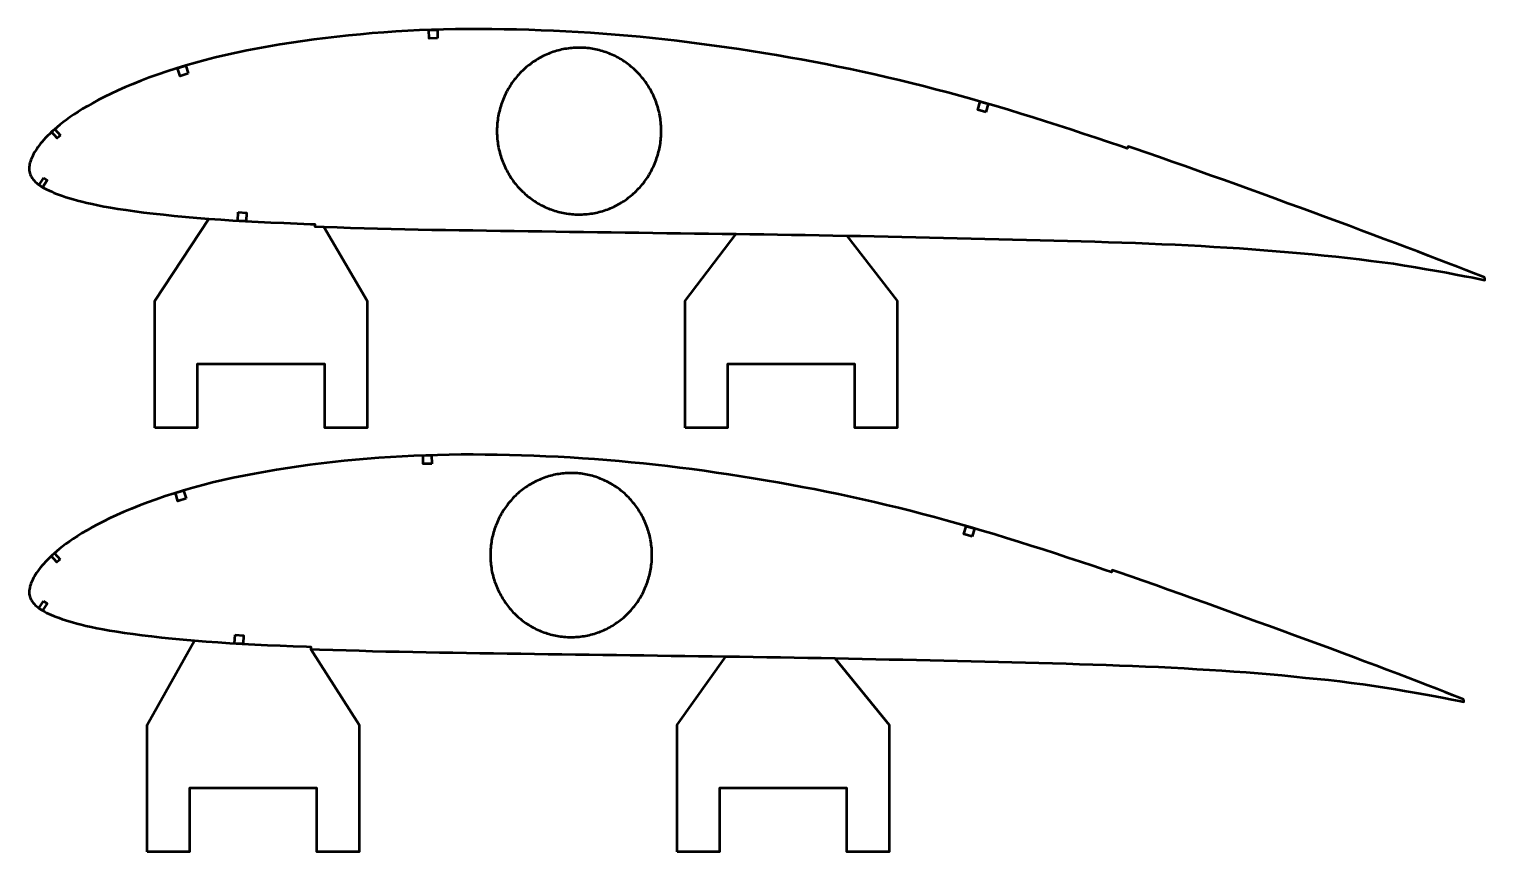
# Model space of a CAD drawing. Header units: metres. Extents: x -32 to 1074, y -15727 to -24.
# Drawn here: x -1 to 686, y -10840 to -10452 of the extents above; entities that cross this region are included whole.
import ezdxf

# ---------------------------------------------------------------- set-up
doc = ezdxf.new("R2010")
doc.units = ezdxf.units.M
doc.layers.add('Layer', color=7, linetype='Continuous', lineweight=50)

msp = doc.modelspace()

# ---------------------------------------------------------------- linework, layer by layer
at = {"layer": 'Layer', "color": 1}
for p, q in [((108.75, -10542.85), (108.75, -10543.35)), ((358.75, -10548.89), (358.75, -10549.39)), ((105, -10742.1), (105, -10742.6)), ((355, -10748.2), (355, -10748.7))]:
    msp.add_line(p, q, dxfattribs=at)
at = {"layer": 'Layer'}
for points in [[(685.82, -10569.08), (683.77, -10568.25), (680.47, -10566.97), (676.89, -10565.56), (672.99, -10564.04), (668.73, -10562.41), (664.15, -10560.67), (659.3, -10558.81), (654.23, -10556.87), (649.01, -10554.88), (643.74, -10552.89), (638.43, -10550.93), (633.04, -10548.89), (627.59, -10546.82), (622.05, -10544.76), (616.41, -10542.68), (610.68, -10540.58), (604.84, -10538.44), (598.91, -10536.27), (592.91, -10534.08), (586.87, -10531.87), (580.8, -10529.66), (574.74, -10527.45), (568.68, -10525.25), (562.61, -10523.06), (556.56, -10520.89), (550.51, -10518.72), (544.49, -10516.57), (538.49, -10514.45), (532.5, -10512.35), (526.52, -10510.27), (520.55, -10508.21), (517.6, -10507.2), (517.26, -10508.19), (514.26, -10507.16), (508.33, -10505.16), (502.4, -10503.17), (496.48, -10501.22), (490.55, -10499.28), (484.63, -10497.37), (478.72, -10495.48), (472.86, -10493.62), (467.03, -10491.81), (461.24, -10490.04), (455.48, -10488.31), (449.73, -10486.63), (444, -10484.99), (438.27, -10483.39), (432.55, -10481.83), (426.83, -10480.32), (421.12, -10478.85), (415.41, -10477.42), (409.68, -10476.03), (403.95, -10474.68), (398.2, -10473.37), (392.44, -10472.09), (386.67, -10470.86), (380.89, -10469.66), (375.11, -10468.5), (369.3, -10467.38), (363.48, -10466.3), (357.64, -10465.25), (351.79, -10464.24), (345.93, -10463.26), (340.08, -10462.31), (334.22, -10461.41), (328.37, -10460.54), (322.52, -10459.71), (316.67, -10458.93), (310.83, -10458.18), (304.99, -10457.48), (299.15, -10456.81), (293.32, -10456.19), (287.49, -10455.61), (281.66, -10455.07), (275.83, -10454.57), (270, -10454.12), (264.16, -10453.71), (258.32, -10453.34), (252.49, -10453.01), (246.66, -10452.72), (240.83, -10452.48), (235.02, -10452.27), (229.21, -10452.12), (223.41, -10452), (217.62, -10451.92), (211.87, -10451.89), (206.14, -10451.9), (200.46, -10451.96), (194.81, -10452.08), (189.17, -10452.25), (183.55, -10452.47), (177.92, -10452.75), (172.31, -10453.07), (166.72, -10453.45), (161.15, -10453.88), (155.59, -10454.36), (150.07, -10454.88), (144.57, -10455.46), (139.11, -10456.1), (133.69, -10456.78), (128.3, -10457.52), (122.97, -10458.31), (117.68, -10459.16), (112.43, -10460.07), (107.21, -10461.03), (102.06, -10462.03), (97.01, -10463.07), (92.05, -10464.16), (87.2, -10465.31), (82.45, -10466.51), (77.79, -10467.76), (73.23, -10469.08), (68.77, -10470.44), (64.41, -10471.85), (60.18, -10473.3), (56.08, -10474.78), (52.12, -10476.3), (48.32, -10477.82), (44.68, -10479.35), (41.24, -10480.86), (38, -10482.37), (34.95, -10483.86), (32.09, -10485.33), (29.42, -10486.77), (26.93, -10488.18), (24.62, -10489.55), (22.47, -10490.88), (20.49, -10492.17), (18.65, -10493.42), (16.95, -10494.64), (15.39, -10495.82), (13.93, -10496.97), (12.59, -10498.09), (11.34, -10499.17), (10.18, -10500.21), (9.11, -10501.23), (8.12, -10502.22), (7.2, -10503.17), (6.35, -10504.11), (5.56, -10505.02), (4.83, -10505.91), (4.16, -10506.77), (3.54, -10507.61), (2.96, -10508.44), (2.43, -10509.25), (1.95, -10510.01), (1.52, -10510.75), (1.13, -10511.52), (0.77, -10512.27), (0.45, -10512.96), (0.19, -10513.63), (-0.03, -10514.31), (-0.22, -10515), (-0.37, -10515.65), (-0.48, -10516.28), (-0.56, -10516.92), (-0.6, -10517.5), (-0.6, -10518.08), (-0.56, -10518.66), (-0.46, -10519.26), (-0.31, -10519.85), (-0.1, -10520.45), (0.15, -10521.05), (0.46, -10521.64), (0.83, -10522.22), (1.26, -10522.79), (1.75, -10523.36), (2.3, -10523.93), (2.9, -10524.48), (3.55, -10525.02), (4.26, -10525.55), (5.03, -10526.07), (5.87, -10526.58), (6.78, -10527.08), (7.75, -10527.58), (8.79, -10528.07), (9.91, -10528.57), (11.1, -10529.08), (12.37, -10529.59), (13.72, -10530.1), (15.17, -10530.61), (16.73, -10531.13), (18.41, -10531.64), (20.22, -10532.17), (22.18, -10532.7), (24.29, -10533.25), (26.58, -10533.81), (29.05, -10534.38), (31.74, -10534.94), (34.65, -10535.5), (37.83, -10536.06), (41.28, -10536.63), (45.02, -10537.2), (49.04, -10537.77), (53.33, -10538.33), (57.9, -10538.88), (62.74, -10539.4), (67.83, -10539.92), (73.12, -10540.42), (78.56, -10540.91), (84.11, -10541.36), (89.75, -10541.77), (95.5, -10542.14), (101.37, -10542.48), (107.36, -10542.79), (113.43, -10543.08), (119.58, -10543.35), (125.8, -10543.6), (132.09, -10543.84), (134.2, -10543.92), (134.17, -10544.97), (138.37, -10545.13), (144.7, -10545.35), (151.02, -10545.56), (157.35, -10545.74), (163.72, -10545.91), (170.12, -10546.07), (176.53, -10546.22), (182.93, -10546.37), (189.33, -10546.5), (195.74, -10546.61), (202.18, -10546.7), (208.65, -10546.79), (215.13, -10546.89), (221.63, -10546.99), (228.14, -10547.09), (234.66, -10547.17), (241.19, -10547.26), (247.74, -10547.35), (254.28, -10547.44), (260.83, -10547.54), (267.37, -10547.63), (273.91, -10547.73), (280.45, -10547.81), (286.99, -10547.9), (293.54, -10547.99), (300.08, -10548.08), (306.63, -10548.17), (313.17, -10548.26), (319.71, -10548.35), (326.25, -10548.44), (332.79, -10548.52), (339.33, -10548.6), (345.85, -10548.69), (352.38, -10548.79), (358.9, -10548.89), (365.41, -10548.99), (371.92, -10549.1), (378.43, -10549.22), (384.92, -10549.34), (391.42, -10549.48), (397.93, -10549.62), (404.46, -10549.77), (410.99, -10549.91), (417.52, -10550.05), (424.05, -10550.19), (430.58, -10550.33), (437.1, -10550.48), (443.63, -10550.63), (450.15, -10550.79), (456.66, -10550.94), (463.17, -10551.09), (469.65, -10551.24), (476.13, -10551.41), (482.6, -10551.59), (489.09, -10551.78), (495.56, -10551.96), (502, -10552.15), (508.4, -10552.34), (514.75, -10552.55), (521.08, -10552.78), (527.37, -10553.02), (533.61, -10553.27), (539.77, -10553.55), (545.91, -10553.86), (552.03, -10554.2), (558.13, -10554.55), (564.17, -10554.89), (570.1, -10555.25), (575.91, -10555.65), (581.7, -10556.12), (587.49, -10556.6), (593.22, -10557.06), (598.87, -10557.55), (604.5, -10558.12), (610.1, -10558.68), (615.66, -10559.2), (621.13, -10559.76), (626.57, -10560.42), (632.05, -10561.12), (637.49, -10561.82), (642.8, -10562.53), (648, -10563.33), (653.16, -10564.19), (658.22, -10565.06), (663.12, -10565.91), (667.78, -10566.76), (672.18, -10567.59), (676.32, -10568.37), (680.16, -10569.12), (683.69, -10569.83), (685.88, -10570.29)], [(685.82, -10569.08), (683.77, -10568.25), (680.47, -10566.97), (676.89, -10565.56), (672.99, -10564.04), (668.73, -10562.41), (664.15, -10560.67), (659.3, -10558.81), (654.23, -10556.87), (649.01, -10554.88), (643.74, -10552.89), (638.43, -10550.93), (633.04, -10548.89), (627.59, -10546.82), (622.05, -10544.76), (616.41, -10542.68), (610.68, -10540.58), (604.84, -10538.44), (598.91, -10536.27), (592.91, -10534.08), (586.87, -10531.87), (580.8, -10529.66), (574.74, -10527.45), (568.68, -10525.25), (562.61, -10523.06), (556.56, -10520.89), (550.51, -10518.72), (544.49, -10516.57), (538.49, -10514.45), (532.5, -10512.35), (526.52, -10510.27), (520.55, -10508.21), (517.6, -10507.2), (517.26, -10508.19), (514.26, -10507.16), (508.33, -10505.16), (502.4, -10503.17), (496.48, -10501.22), (490.55, -10499.28), (484.63, -10497.37), (478.72, -10495.48), (472.86, -10493.62), (467.03, -10491.81), (461.24, -10490.04), (455.48, -10488.31), (449.73, -10486.63), (444, -10484.99), (438.27, -10483.39), (432.55, -10481.83), (426.83, -10480.32), (421.12, -10478.85), (415.41, -10477.42), (409.68, -10476.03), (403.95, -10474.68), (398.2, -10473.37), (392.44, -10472.09), (386.67, -10470.86), (380.89, -10469.66), (375.11, -10468.5), (369.3, -10467.38), (363.48, -10466.3), (357.64, -10465.25), (351.79, -10464.24), (345.93, -10463.26), (340.08, -10462.31), (334.22, -10461.41), (328.37, -10460.54), (322.52, -10459.71), (316.67, -10458.93), (310.83, -10458.18), (304.99, -10457.48), (299.15, -10456.81), (293.32, -10456.19), (287.49, -10455.61), (281.66, -10455.07), (275.83, -10454.57), (270, -10454.12), (264.16, -10453.71), (258.32, -10453.34), (252.49, -10453.01), (246.66, -10452.72), (240.83, -10452.48), (235.02, -10452.27), (229.21, -10452.12), (223.41, -10452), (217.62, -10451.92), (211.87, -10451.89), (206.14, -10451.9), (200.46, -10451.96), (194.81, -10452.08), (189.17, -10452.25), (183.55, -10452.47), (177.92, -10452.75), (172.31, -10453.07), (166.72, -10453.45), (161.15, -10453.88), (155.59, -10454.36), (150.07, -10454.88), (144.57, -10455.46), (139.11, -10456.1), (133.69, -10456.78), (128.3, -10457.52), (122.97, -10458.31), (117.68, -10459.16), (112.43, -10460.07), (107.21, -10461.03), (102.06, -10462.03), (97.01, -10463.07), (92.05, -10464.16), (87.2, -10465.31), (82.45, -10466.51), (77.79, -10467.76), (73.23, -10469.08), (68.77, -10470.44), (64.41, -10471.85), (60.18, -10473.3), (56.08, -10474.78), (52.12, -10476.3), (48.32, -10477.82), (44.68, -10479.35), (41.24, -10480.86), (38, -10482.37), (34.95, -10483.86), (32.09, -10485.33), (29.42, -10486.77), (26.93, -10488.18), (24.62, -10489.55), (22.47, -10490.88), (20.49, -10492.17), (18.65, -10493.42), (16.95, -10494.64), (15.39, -10495.82), (13.93, -10496.97), (12.59, -10498.09), (11.34, -10499.17), (10.18, -10500.21), (9.11, -10501.23), (8.12, -10502.22), (7.2, -10503.17), (6.35, -10504.11), (5.56, -10505.02), (4.83, -10505.91), (4.16, -10506.77), (3.54, -10507.61), (2.96, -10508.44), (2.43, -10509.25), (1.95, -10510.01), (1.52, -10510.75), (1.13, -10511.52), (0.77, -10512.27), (0.45, -10512.96), (0.19, -10513.63), (-0.03, -10514.31), (-0.22, -10515), (-0.37, -10515.65), (-0.48, -10516.28), (-0.56, -10516.92), (-0.6, -10517.5), (-0.6, -10518.08), (-0.56, -10518.66), (-0.46, -10519.26), (-0.31, -10519.85), (-0.1, -10520.45), (0.15, -10521.05), (0.46, -10521.64), (0.83, -10522.22), (1.26, -10522.79), (1.75, -10523.36), (2.3, -10523.93), (2.9, -10524.48), (3.55, -10525.02), (4.26, -10525.55), (5.03, -10526.07), (5.87, -10526.58), (6.78, -10527.08), (7.75, -10527.58), (8.79, -10528.07), (9.91, -10528.57), (11.1, -10529.08), (12.37, -10529.59), (13.72, -10530.1), (15.17, -10530.61), (16.73, -10531.13), (18.41, -10531.64), (20.22, -10532.17), (22.18, -10532.7), (24.29, -10533.25), (26.58, -10533.81), (29.05, -10534.38), (31.74, -10534.94), (34.65, -10535.5), (37.83, -10536.06), (41.28, -10536.63), (45.02, -10537.2), (49.04, -10537.77), (53.33, -10538.33), (57.9, -10538.88), (62.74, -10539.4), (67.83, -10539.92), (73.12, -10540.42), (78.56, -10540.91), (84.11, -10541.36), (89.75, -10541.77), (95.5, -10542.14), (101.37, -10542.48), (107.36, -10542.79), (113.43, -10543.08), (119.58, -10543.35), (125.8, -10543.6), (132.09, -10543.84), (134.2, -10543.92), (134.17, -10544.97), (138.37, -10545.13), (144.7, -10545.35), (151.02, -10545.56), (157.35, -10545.74), (163.72, -10545.91), (170.12, -10546.07), (176.53, -10546.22), (182.93, -10546.37), (189.33, -10546.5), (195.74, -10546.61), (202.18, -10546.7), (208.65, -10546.79), (215.13, -10546.89), (221.63, -10546.99), (228.14, -10547.09), (234.66, -10547.17), (241.19, -10547.26), (247.74, -10547.35), (254.28, -10547.44), (260.83, -10547.54), (267.37, -10547.63), (273.91, -10547.73), (280.45, -10547.81), (286.99, -10547.9), (293.54, -10547.99), (300.08, -10548.08), (306.63, -10548.17), (313.17, -10548.26), (319.71, -10548.35), (326.25, -10548.44), (332.79, -10548.52), (339.33, -10548.6), (345.85, -10548.69), (352.38, -10548.79), (358.9, -10548.89), (365.41, -10548.99), (371.92, -10549.1), (378.43, -10549.22), (384.92, -10549.34), (391.42, -10549.48), (397.93, -10549.62), (404.46, -10549.77), (410.99, -10549.91), (417.52, -10550.05), (424.05, -10550.19), (430.58, -10550.33), (437.1, -10550.48), (443.63, -10550.63), (450.15, -10550.79), (456.66, -10550.94), (463.17, -10551.09), (469.65, -10551.24), (476.13, -10551.41), (482.6, -10551.59), (489.09, -10551.78), (495.56, -10551.96), (502, -10552.15), (508.4, -10552.34), (514.75, -10552.55), (521.08, -10552.78), (527.37, -10553.02), (533.61, -10553.27), (539.77, -10553.55), (545.91, -10553.86), (552.03, -10554.2), (558.13, -10554.55), (564.17, -10554.89), (570.1, -10555.25), (575.91, -10555.65), (581.7, -10556.12), (587.49, -10556.6), (593.22, -10557.06), (598.87, -10557.55), (604.5, -10558.12), (610.1, -10558.68), (615.66, -10559.2), (621.13, -10559.76), (626.57, -10560.42), (632.05, -10561.12), (637.49, -10561.82), (642.8, -10562.53), (648, -10563.33), (653.16, -10564.19), (658.22, -10565.06), (663.12, -10565.91), (667.78, -10566.76), (672.18, -10567.59), (676.32, -10568.37), (680.16, -10569.12), (683.69, -10569.83), (685.88, -10570.29)], [(297.49, -10500), (297.48, -10499.17), (297.45, -10498.35), (297.41, -10497.52), (297.35, -10496.7), (297.27, -10495.88), (297.18, -10495.05), (297.07, -10494.24), (296.94, -10493.42), (296.8, -10492.61), (296.64, -10491.8), (296.46, -10490.99), (296.26, -10490.19), (296.05, -10489.39), (295.82, -10488.6), (295.58, -10487.81), (295.32, -10487.03), (295.04, -10486.25), (294.75, -10485.48), (294.44, -10484.71), (294.12, -10483.95), (293.78, -10483.2), (293.42, -10482.46), (293.05, -10481.72), (292.67, -10481), (292.26, -10480.28), (291.85, -10479.57), (291.42, -10478.87), (290.97, -10478.17), (290.52, -10477.49), (290.04, -10476.82), (289.56, -10476.16), (289.06, -10475.5), (288.54, -10474.86), (288.01, -10474.23), (287.47, -10473.61), (286.92, -10473.01), (286.36, -10472.41), (285.78, -10471.83), (285.19, -10471.26), (284.59, -10470.7), (283.98, -10470.16), (283.35, -10469.62), (282.72, -10469.11), (282.08, -10468.6), (281.42, -10468.11), (280.76, -10467.63), (280.08, -10467.17), (279.4, -10466.72), (278.7, -10466.29), (278, -10465.87), (277.29, -10465.47), (276.57, -10465.08), (275.85, -10464.71), (275.11, -10464.35), (274.37, -10464.01), (273.62, -10463.69), (272.87, -10463.38), (272.11, -10463.08), (271.34, -10462.81), (270.57, -10462.55), (269.79, -10462.3), (269.01, -10462.08), (268.22, -10461.87), (267.43, -10461.67), (266.63, -10461.5), (265.83, -10461.34), (265.03, -10461.19), (264.23, -10461.07), (263.42, -10460.96), (262.61, -10460.87), (261.8, -10460.8), (260.99, -10460.74), (260.17, -10460.7), (259.36, -10460.68), (258.55, -10460.67), (257.73, -10460.69), (256.92, -10460.72), (256.11, -10460.77), (255.29, -10460.83), (254.48, -10460.91), (253.68, -10461.01), (252.87, -10461.13), (252.07, -10461.26), (251.27, -10461.41), (250.47, -10461.58), (249.68, -10461.77), (248.89, -10461.97), (248.1, -10462.19), (247.32, -10462.42), (246.55, -10462.68), (245.78, -10462.94), (245.01, -10463.23), (244.26, -10463.53), (243.5, -10463.85), (242.76, -10464.18), (242.02, -10464.53), (241.29, -10464.89), (240.57, -10465.27), (239.85, -10465.67), (239.15, -10466.08), (238.45, -10466.51), (237.76, -10466.95), (237.08, -10467.4), (236.41, -10467.87), (235.75, -10468.36), (235.1, -10468.85), (234.46, -10469.36), (233.83, -10469.89), (233.21, -10470.43), (232.61, -10470.98), (232.01, -10471.54), (231.43, -10472.12), (230.86, -10472.71), (230.3, -10473.31), (229.75, -10473.92), (229.22, -10474.55), (228.7, -10475.18), (228.19, -10475.83), (227.7, -10476.49), (227.22, -10477.15), (226.75, -10477.83), (226.3, -10478.52), (225.86, -10479.21), (225.44, -10479.92), (225.03, -10480.64), (224.64, -10481.36), (224.26, -10482.09), (223.9, -10482.83), (223.55, -10483.58), (223.22, -10484.33), (222.9, -10485.09), (222.6, -10485.86), (222.32, -10486.64), (222.05, -10487.42), (221.8, -10488.2), (221.56, -10488.99), (221.34, -10489.79), (221.14, -10490.59), (220.95, -10491.39), (220.78, -10492.2), (220.63, -10493.01), (220.49, -10493.83), (220.37, -10494.65), (220.27, -10495.46), (220.18, -10496.29), (220.12, -10497.11), (220.06, -10497.93), (220.03, -10498.76), (220.01, -10499.59), (220.01, -10500.41), (220.03, -10501.24), (220.06, -10502.07), (220.12, -10502.89), (220.18, -10503.71), (220.27, -10504.54), (220.37, -10505.35), (220.49, -10506.17), (220.63, -10506.99), (220.78, -10507.8), (220.95, -10508.61), (221.14, -10509.41), (221.34, -10510.21), (221.56, -10511.01), (221.8, -10511.8), (222.05, -10512.58), (222.32, -10513.36), (222.6, -10514.14), (222.9, -10514.91), (223.22, -10515.67), (223.55, -10516.42), (223.9, -10517.17), (224.26, -10517.91), (224.64, -10518.64), (225.03, -10519.36), (225.44, -10520.08), (225.86, -10520.79), (226.3, -10521.48), (226.75, -10522.17), (227.22, -10522.85), (227.7, -10523.51), (228.19, -10524.17), (228.7, -10524.82), (229.22, -10525.45), (229.75, -10526.08), (230.3, -10526.69), (230.86, -10527.29), (231.43, -10527.88), (232.01, -10528.46), (232.61, -10529.02), (233.21, -10529.57), (233.83, -10530.11), (234.46, -10530.64), (235.1, -10531.15), (235.75, -10531.64), (236.41, -10532.13), (237.08, -10532.6), (237.76, -10533.05), (238.45, -10533.49), (239.15, -10533.92), (239.85, -10534.33), (240.57, -10534.73), (241.29, -10535.11), (242.02, -10535.47), (242.76, -10535.82), (243.5, -10536.15), (244.26, -10536.47), (245.01, -10536.77), (245.78, -10537.06), (246.55, -10537.32), (247.32, -10537.58), (248.1, -10537.81), (248.89, -10538.03), (249.68, -10538.23), (250.47, -10538.42), (251.27, -10538.59), (252.07, -10538.74), (252.87, -10538.87), (253.68, -10538.99), (254.48, -10539.09), (255.29, -10539.17), (256.11, -10539.23), (256.92, -10539.28), (257.73, -10539.31), (258.55, -10539.33), (259.36, -10539.32), (260.17, -10539.3), (260.99, -10539.26), (261.8, -10539.2), (262.61, -10539.13), (263.42, -10539.04), (264.23, -10538.93), (265.03, -10538.81), (265.83, -10538.66), (266.63, -10538.5), (267.43, -10538.33), (268.22, -10538.13), (269.01, -10537.92), (269.79, -10537.7), (270.57, -10537.45), (271.34, -10537.19), (272.11, -10536.92), (272.87, -10536.62), (273.62, -10536.31), (274.37, -10535.99), (275.11, -10535.65), (275.85, -10535.29), (276.57, -10534.92), (277.29, -10534.53), (278, -10534.13), (278.7, -10533.71), (279.4, -10533.28), (280.08, -10532.83), (280.76, -10532.37), (281.42, -10531.89), (282.08, -10531.4), (282.72, -10530.89), (283.35, -10530.38), (283.98, -10529.84), (284.59, -10529.3), (285.19, -10528.74), (285.78, -10528.17), (286.36, -10527.59), (286.92, -10526.99), (287.47, -10526.39), (288.01, -10525.77), (288.54, -10525.14), (289.06, -10524.5), (289.56, -10523.84), (290.04, -10523.18), (290.52, -10522.51), (290.97, -10521.83), (291.42, -10521.13), (291.85, -10520.43), (292.26, -10519.72), (292.67, -10519), (293.05, -10518.28), (293.42, -10517.54), (293.78, -10516.8), (294.12, -10516.05), (294.44, -10515.29), (294.75, -10514.52), (295.04, -10513.75), (295.32, -10512.97), (295.58, -10512.19), (295.82, -10511.4), (296.05, -10510.61), (296.26, -10509.81), (296.46, -10509.01), (296.64, -10508.2), (296.8, -10507.39), (296.94, -10506.58), (297.07, -10505.76), (297.18, -10504.95), (297.27, -10504.12), (297.35, -10503.3), (297.41, -10502.48), (297.45, -10501.65), (297.48, -10500.83), (297.49, -10500)], [(675.88, -10768.09), (673.86, -10767.27), (670.6, -10766), (667.08, -10764.61), (663.24, -10763.12), (659.04, -10761.51), (654.52, -10759.79), (649.75, -10757.96), (644.75, -10756.05), (639.6, -10754.09), (634.41, -10752.13), (629.17, -10750.19), (623.86, -10748.19), (618.49, -10746.15), (613.03, -10744.12), (607.48, -10742.07), (601.83, -10740), (596.07, -10737.89), (590.23, -10735.75), (584.32, -10733.59), (578.36, -10731.42), (572.38, -10729.24), (566.41, -10727.06), (560.43, -10724.89), (554.46, -10722.73), (548.49, -10720.59), (542.53, -10718.45), (536.59, -10716.34), (530.68, -10714.24), (524.78, -10712.17), (518.89, -10710.12), (513.01, -10708.09), (510.09, -10707.1), (509.75, -10708.09), (506.8, -10707.08), (500.95, -10705.1), (495.11, -10703.15), (489.27, -10701.22), (483.44, -10699.32), (477.6, -10697.43), (471.78, -10695.57), (466, -10693.74), (460.26, -10691.95), (454.55, -10690.2), (448.87, -10688.5), (443.21, -10686.84), (437.56, -10685.23), (431.91, -10683.65), (426.27, -10682.12), (420.64, -10680.63), (415.02, -10679.18), (409.38, -10677.77), (403.74, -10676.4), (398.09, -10675.07), (392.42, -10673.78), (386.75, -10672.52), (381.06, -10671.3), (375.37, -10670.12), (369.67, -10668.98), (363.95, -10667.88), (358.21, -10666.81), (352.45, -10665.78), (346.69, -10664.78), (340.92, -10663.81), (335.14, -10662.88), (329.37, -10661.99), (323.6, -10661.13), (317.84, -10660.32), (312.08, -10659.54), (306.32, -10658.81), (300.57, -10658.11), (294.82, -10657.46), (289.07, -10656.85), (283.32, -10656.27), (277.57, -10655.74), (271.83, -10655.25), (266.08, -10654.81), (260.33, -10654.4), (254.58, -10654.04), (248.83, -10653.71), (243.08, -10653.43), (237.34, -10653.19), (231.61, -10652.99), (225.88, -10652.83), (220.17, -10652.72), (214.47, -10652.64), (208.8, -10652.61), (203.16, -10652.62), (197.55, -10652.68), (191.99, -10652.79), (186.43, -10652.96), (180.89, -10653.18), (175.35, -10653.46), (169.82, -10653.78), (164.31, -10654.15), (158.81, -10654.57), (153.34, -10655.04), (147.89, -10655.56), (142.48, -10656.13), (137.1, -10656.75), (131.75, -10657.43), (126.45, -10658.16), (121.19, -10658.94), (115.98, -10659.77), (110.8, -10660.67), (105.66, -10661.62), (100.59, -10662.6), (95.6, -10663.63), (90.72, -10664.7), (85.94, -10665.83), (81.26, -10667.01), (76.67, -10668.25), (72.17, -10669.55), (67.78, -10670.89), (63.49, -10672.28), (59.32, -10673.7), (55.28, -10675.17), (51.37, -10676.66), (47.62, -10678.16), (44.04, -10679.67), (40.65, -10681.16), (37.45, -10682.64), (34.45, -10684.11), (31.64, -10685.56), (29.01, -10686.98), (26.55, -10688.37), (24.27, -10689.72), (22.16, -10691.03), (20.2, -10692.3), (18.39, -10693.54), (16.72, -10694.73), (15.18, -10695.9), (13.75, -10697.03), (12.42, -10698.13), (11.19, -10699.2), (10.05, -10700.23), (8.99, -10701.23), (8.01, -10702.2), (7.11, -10703.14), (6.27, -10704.06), (5.5, -10704.96), (4.78, -10705.83), (4.11, -10706.68), (3.5, -10707.51), (2.94, -10708.33), (2.41, -10709.13), (1.94, -10709.87), (1.52, -10710.61), (1.13, -10711.36), (0.77, -10712.1), (0.46, -10712.78), (0.2, -10713.44), (-0.01, -10714.11), (-0.19, -10714.78), (-0.34, -10715.43), (-0.46, -10716.05), (-0.53, -10716.68), (-0.57, -10717.24), (-0.57, -10717.82), (-0.53, -10718.39), (-0.43, -10718.97), (-0.28, -10719.56), (-0.08, -10720.15), (0.17, -10720.73), (0.47, -10721.31), (0.83, -10721.88), (1.26, -10722.45), (1.74, -10723.01), (2.28, -10723.57), (2.87, -10724.11), (3.51, -10724.64), (4.21, -10725.17), (4.97, -10725.68), (5.8, -10726.18), (6.69, -10726.67), (7.65, -10727.16), (8.67, -10727.65), (9.77, -10728.14), (10.95, -10728.64), (12.2, -10729.14), (13.53, -10729.64), (14.96, -10730.15), (16.49, -10730.65), (18.15, -10731.16), (19.93, -10731.68), (21.86, -10732.21), (23.95, -10732.75), (26.2, -10733.3), (28.64, -10733.86), (31.28, -10734.41), (34.15, -10734.97), (37.28, -10735.52), (40.69, -10736.07), (44.37, -10736.64), (48.33, -10737.2), (52.56, -10737.76), (57.06, -10738.29), (61.83, -10738.81), (66.85, -10739.32), (72.06, -10739.81), (77.42, -10740.29), (82.89, -10740.74), (88.45, -10741.15), (94.12, -10741.51), (99.91, -10741.84), (105.8, -10742.15), (111.78, -10742.43), (117.84, -10742.7), (123.98, -10742.94), (130.18, -10743.18), (132.26, -10743.26), (132.22, -10744.31), (136.37, -10744.47), (142.6, -10744.69), (148.83, -10744.89), (155.07, -10745.07), (161.35, -10745.24), (167.66, -10745.4), (173.97, -10745.55), (180.28, -10745.69), (186.59, -10745.82), (192.9, -10745.92), (199.25, -10746.02), (205.62, -10746.11), (212.01, -10746.2), (218.42, -10746.3), (224.83, -10746.4), (231.26, -10746.48), (237.7, -10746.57), (244.15, -10746.66), (250.6, -10746.75), (257.05, -10746.84), (263.5, -10746.94), (269.94, -10747.03), (276.38, -10747.11), (282.83, -10747.2), (289.28, -10747.28), (295.73, -10747.37), (302.18, -10747.47), (308.63, -10747.56), (315.08, -10747.65), (321.52, -10747.73), (327.97, -10747.81), (334.41, -10747.89), (340.84, -10747.98), (347.27, -10748.07), (353.69, -10748.17), (360.12, -10748.28), (366.53, -10748.39), (372.94, -10748.5), (379.34, -10748.62), (385.75, -10748.76), (392.17, -10748.9), (398.6, -10749.04), (405.03, -10749.18), (411.47, -10749.32), (417.91, -10749.46), (424.34, -10749.6), (430.77, -10749.74), (437.2, -10749.89), (443.62, -10750.04), (450.05, -10750.19), (456.45, -10750.34), (462.85, -10750.49), (469.23, -10750.66), (475.61, -10750.84), (482, -10751.02), (488.38, -10751.2), (494.73, -10751.39), (501.03, -10751.58), (507.29, -10751.79), (513.52, -10752.01), (519.73, -10752.25), (525.87, -10752.49), (531.95, -10752.76), (538, -10753.07), (544.03, -10753.4), (550.04, -10753.75), (555.99, -10754.09), (561.84, -10754.44), (567.57, -10754.84), (573.27, -10755.3), (578.97, -10755.77), (584.62, -10756.22), (590.19, -10756.71), (595.74, -10757.27), (601.26, -10757.82), (606.74, -10758.34), (612.13, -10758.89), (617.49, -10759.53), (622.89, -10760.23), (628.26, -10760.92), (633.49, -10761.62), (638.61, -10762.41), (643.69, -10763.25), (648.68, -10764.11), (653.51, -10764.95), (658.1, -10765.78), (662.44, -10766.6), (666.52, -10767.37), (670.3, -10768.11), (673.78, -10768.81), (675.94, -10769.26)], [(675.88, -10768.09), (673.86, -10767.27), (670.6, -10766), (667.08, -10764.61), (663.24, -10763.12), (659.04, -10761.51), (654.52, -10759.79), (649.75, -10757.96), (644.75, -10756.05), (639.6, -10754.09), (634.41, -10752.13), (629.17, -10750.19), (623.86, -10748.19), (618.49, -10746.15), (613.03, -10744.12), (607.48, -10742.07), (601.83, -10740), (596.07, -10737.89), (590.23, -10735.75), (584.32, -10733.59), (578.36, -10731.42), (572.38, -10729.24), (566.41, -10727.06), (560.43, -10724.89), (554.46, -10722.73), (548.49, -10720.59), (542.53, -10718.45), (536.59, -10716.34), (530.68, -10714.24), (524.78, -10712.17), (518.89, -10710.12), (513.01, -10708.09), (510.09, -10707.1), (509.75, -10708.09), (506.8, -10707.08), (500.95, -10705.1), (495.11, -10703.15), (489.27, -10701.22), (483.44, -10699.32), (477.6, -10697.43), (471.78, -10695.57), (466, -10693.74), (460.26, -10691.95), (454.55, -10690.2), (448.87, -10688.5), (443.21, -10686.84), (437.56, -10685.23), (431.91, -10683.65), (426.27, -10682.12), (420.64, -10680.63), (415.02, -10679.18), (409.38, -10677.77), (403.74, -10676.4), (398.09, -10675.07), (392.42, -10673.78), (386.75, -10672.52), (381.06, -10671.3), (375.37, -10670.12), (369.67, -10668.98), (363.95, -10667.88), (358.21, -10666.81), (352.45, -10665.78), (346.69, -10664.78), (340.92, -10663.81), (335.14, -10662.88), (329.37, -10661.99), (323.6, -10661.13), (317.84, -10660.32), (312.08, -10659.54), (306.32, -10658.81), (300.57, -10658.11), (294.82, -10657.46), (289.07, -10656.85), (283.32, -10656.27), (277.57, -10655.74), (271.83, -10655.25), (266.08, -10654.81), (260.33, -10654.4), (254.58, -10654.04), (248.83, -10653.71), (243.08, -10653.43), (237.34, -10653.19), (231.61, -10652.99), (225.88, -10652.83), (220.17, -10652.72), (214.47, -10652.64), (208.8, -10652.61), (203.16, -10652.62), (197.55, -10652.68), (191.99, -10652.79), (186.43, -10652.96), (180.89, -10653.18), (175.35, -10653.46), (169.82, -10653.78), (164.31, -10654.15), (158.81, -10654.57), (153.34, -10655.04), (147.89, -10655.56), (142.48, -10656.13), (137.1, -10656.75), (131.75, -10657.43), (126.45, -10658.16), (121.19, -10658.94), (115.98, -10659.77), (110.8, -10660.67), (105.66, -10661.62), (100.59, -10662.6), (95.6, -10663.63), (90.72, -10664.7), (85.94, -10665.83), (81.26, -10667.01), (76.67, -10668.25), (72.17, -10669.55), (67.78, -10670.89), (63.49, -10672.28), (59.32, -10673.7), (55.28, -10675.17), (51.37, -10676.66), (47.62, -10678.16), (44.04, -10679.67), (40.65, -10681.16), (37.45, -10682.64), (34.45, -10684.11), (31.64, -10685.56), (29.01, -10686.98), (26.55, -10688.37), (24.27, -10689.72), (22.16, -10691.03), (20.2, -10692.3), (18.39, -10693.54), (16.72, -10694.73), (15.18, -10695.9), (13.75, -10697.03), (12.42, -10698.13), (11.19, -10699.2), (10.05, -10700.23), (8.99, -10701.23), (8.01, -10702.2), (7.11, -10703.14), (6.27, -10704.06), (5.5, -10704.96), (4.78, -10705.83), (4.11, -10706.68), (3.5, -10707.51), (2.94, -10708.33), (2.41, -10709.13), (1.94, -10709.87), (1.52, -10710.61), (1.13, -10711.36), (0.77, -10712.1), (0.46, -10712.78), (0.2, -10713.44), (-0.01, -10714.11), (-0.19, -10714.78), (-0.34, -10715.43), (-0.46, -10716.05), (-0.53, -10716.68), (-0.57, -10717.24), (-0.57, -10717.82), (-0.53, -10718.39), (-0.43, -10718.97), (-0.28, -10719.56), (-0.08, -10720.15), (0.17, -10720.73), (0.47, -10721.31), (0.83, -10721.88), (1.26, -10722.45), (1.74, -10723.01), (2.28, -10723.57), (2.87, -10724.11), (3.51, -10724.64), (4.21, -10725.17), (4.97, -10725.68), (5.8, -10726.18), (6.69, -10726.67), (7.65, -10727.16), (8.67, -10727.65), (9.77, -10728.14), (10.95, -10728.64), (12.2, -10729.14), (13.53, -10729.64), (14.96, -10730.15), (16.49, -10730.65), (18.15, -10731.16), (19.93, -10731.68), (21.86, -10732.21), (23.95, -10732.75), (26.2, -10733.3), (28.64, -10733.86), (31.28, -10734.41), (34.15, -10734.97), (37.28, -10735.52), (40.69, -10736.07), (44.37, -10736.64), (48.33, -10737.2), (52.56, -10737.76), (57.06, -10738.29), (61.83, -10738.81), (66.85, -10739.32), (72.06, -10739.81), (77.42, -10740.29), (82.89, -10740.74), (88.45, -10741.15), (94.12, -10741.51), (99.91, -10741.84), (105.8, -10742.15), (111.78, -10742.43), (117.84, -10742.7), (123.98, -10742.94), (130.18, -10743.18), (132.26, -10743.26), (132.22, -10744.31), (136.37, -10744.47), (142.6, -10744.69), (148.83, -10744.89), (155.07, -10745.07), (161.35, -10745.24), (167.66, -10745.4), (173.97, -10745.55), (180.28, -10745.69), (186.59, -10745.82), (192.9, -10745.92), (199.25, -10746.02), (205.62, -10746.11), (212.01, -10746.2), (218.42, -10746.3), (224.83, -10746.4), (231.26, -10746.48), (237.7, -10746.57), (244.15, -10746.66), (250.6, -10746.75), (257.05, -10746.84), (263.5, -10746.94), (269.94, -10747.03), (276.38, -10747.11), (282.83, -10747.2), (289.28, -10747.28), (295.73, -10747.37), (302.18, -10747.47), (308.63, -10747.56), (315.08, -10747.65), (321.52, -10747.73), (327.97, -10747.81), (334.41, -10747.89), (340.84, -10747.98), (347.27, -10748.07), (353.69, -10748.17), (360.12, -10748.28), (366.53, -10748.39), (372.94, -10748.5), (379.34, -10748.62), (385.75, -10748.76), (392.17, -10748.9), (398.6, -10749.04), (405.03, -10749.18), (411.47, -10749.32), (417.91, -10749.46), (424.34, -10749.6), (430.77, -10749.74), (437.2, -10749.89), (443.62, -10750.04), (450.05, -10750.19), (456.45, -10750.34), (462.85, -10750.49), (469.23, -10750.66), (475.61, -10750.84), (482, -10751.02), (488.38, -10751.2), (494.73, -10751.39), (501.03, -10751.58), (507.29, -10751.79), (513.52, -10752.01), (519.73, -10752.25), (525.87, -10752.49), (531.95, -10752.76), (538, -10753.07), (544.03, -10753.4), (550.04, -10753.75), (555.99, -10754.09), (561.84, -10754.44), (567.57, -10754.84), (573.27, -10755.3), (578.97, -10755.77), (584.62, -10756.22), (590.19, -10756.71), (595.74, -10757.27), (601.26, -10757.82), (606.74, -10758.34), (612.13, -10758.89), (617.49, -10759.53), (622.89, -10760.23), (628.26, -10760.92), (633.49, -10761.62), (638.61, -10762.41), (643.69, -10763.25), (648.68, -10764.11), (653.51, -10764.95), (658.1, -10765.78), (662.44, -10766.6), (666.52, -10767.37), (670.3, -10768.11), (673.78, -10768.81), (675.94, -10769.26)], [(293.1, -10700), (293.09, -10699.19), (293.07, -10698.37), (293.03, -10697.56), (292.97, -10696.75), (292.89, -10695.94), (292.8, -10695.13), (292.69, -10694.33), (292.56, -10693.53), (292.42, -10692.73), (292.26, -10691.93), (292.09, -10691.14), (291.9, -10690.35), (291.69, -10689.56), (291.46, -10688.78), (291.22, -10688.01), (290.97, -10687.24), (290.7, -10686.47), (290.41, -10685.71), (290.1, -10684.96), (289.79, -10684.21), (289.45, -10683.48), (289.1, -10682.74), (288.74, -10682.02), (288.36, -10681.3), (287.96, -10680.6), (287.55, -10679.9), (287.13, -10679.21), (286.69, -10678.53), (286.24, -10677.86), (285.78, -10677.19), (285.3, -10676.54), (284.81, -10675.9), (284.3, -10675.27), (283.78, -10674.65), (283.25, -10674.04), (282.71, -10673.44), (282.15, -10672.86), (281.59, -10672.29), (281.01, -10671.72), (280.42, -10671.18), (279.81, -10670.64), (279.2, -10670.12), (278.58, -10669.61), (277.94, -10669.11), (277.3, -10668.63), (276.64, -10668.16), (275.98, -10667.7), (275.31, -10667.26), (274.63, -10666.84), (273.93, -10666.43), (273.24, -10666.03), (272.53, -10665.65), (271.81, -10665.28), (271.09, -10664.93), (270.36, -10664.6), (269.63, -10664.28), (268.88, -10663.97), (268.14, -10663.68), (267.38, -10663.41), (266.62, -10663.15), (265.86, -10662.91), (265.09, -10662.69), (264.31, -10662.48), (263.53, -10662.29), (262.75, -10662.12), (261.97, -10661.96), (261.18, -10661.82), (260.39, -10661.7), (259.59, -10661.59), (258.8, -10661.5), (258, -10661.43), (257.2, -10661.38), (256.4, -10661.34), (255.6, -10661.32), (254.8, -10661.31), (254, -10661.32), (253.2, -10661.35), (252.4, -10661.4), (251.6, -10661.47), (250.81, -10661.55), (250.01, -10661.64), (249.22, -10661.76), (248.43, -10661.89), (247.64, -10662.04), (246.86, -10662.21), (246.08, -10662.39), (245.3, -10662.59), (244.53, -10662.8), (243.76, -10663.03), (243, -10663.28), (242.24, -10663.54), (241.49, -10663.83), (240.74, -10664.12), (240, -10664.43), (239.27, -10664.76), (238.55, -10665.1), (237.83, -10665.46), (237.12, -10665.84), (236.41, -10666.23), (235.72, -10666.63), (235.03, -10667.05), (234.36, -10667.48), (233.69, -10667.93), (233.03, -10668.39), (232.38, -10668.87), (231.74, -10669.36), (231.11, -10669.86), (230.49, -10670.38), (229.88, -10670.91), (229.29, -10671.45), (228.7, -10672), (228.13, -10672.57), (227.57, -10673.15), (227.02, -10673.74), (226.48, -10674.34), (225.96, -10674.96), (225.44, -10675.58), (224.95, -10676.22), (224.46, -10676.87), (223.99, -10677.52), (223.53, -10678.19), (223.09, -10678.87), (222.66, -10679.55), (222.24, -10680.25), (221.84, -10680.95), (221.45, -10681.66), (221.08, -10682.38), (220.72, -10683.11), (220.38, -10683.84), (220.05, -10684.59), (219.74, -10685.34), (219.45, -10686.09), (219.17, -10686.85), (218.9, -10687.62), (218.65, -10688.39), (218.42, -10689.17), (218.21, -10689.95), (218.01, -10690.74), (217.82, -10691.53), (217.66, -10692.33), (217.51, -10693.13), (217.37, -10693.93), (217.25, -10694.73), (217.15, -10695.54), (217.07, -10696.35), (217, -10697.16), (216.95, -10697.97), (216.92, -10698.78), (216.9, -10699.59), (216.9, -10700.41), (216.92, -10701.22), (216.95, -10702.03), (217, -10702.84), (217.07, -10703.65), (217.15, -10704.46), (217.25, -10705.27), (217.37, -10706.07), (217.51, -10706.87), (217.66, -10707.67), (217.82, -10708.47), (218.01, -10709.26), (218.21, -10710.05), (218.42, -10710.83), (218.65, -10711.61), (218.9, -10712.38), (219.17, -10713.15), (219.45, -10713.91), (219.74, -10714.66), (220.05, -10715.41), (220.38, -10716.16), (220.72, -10716.89), (221.08, -10717.62), (221.45, -10718.34), (221.84, -10719.05), (222.24, -10719.75), (222.66, -10720.45), (223.09, -10721.13), (223.53, -10721.81), (223.99, -10722.48), (224.46, -10723.13), (224.95, -10723.78), (225.44, -10724.42), (225.96, -10725.04), (226.48, -10725.66), (227.02, -10726.26), (227.57, -10726.85), (228.13, -10727.43), (228.7, -10728), (229.29, -10728.55), (229.88, -10729.09), (230.49, -10729.62), (231.11, -10730.14), (231.74, -10730.64), (232.38, -10731.13), (233.03, -10731.61), (233.69, -10732.07), (234.36, -10732.52), (235.03, -10732.95), (235.72, -10733.37), (236.41, -10733.77), (237.12, -10734.16), (237.83, -10734.54), (238.55, -10734.9), (239.27, -10735.24), (240, -10735.57), (240.74, -10735.88), (241.49, -10736.17), (242.24, -10736.46), (243, -10736.72), (243.76, -10736.97), (244.53, -10737.2), (245.3, -10737.41), (246.08, -10737.61), (246.86, -10737.79), (247.64, -10737.96), (248.43, -10738.11), (249.22, -10738.24), (250.01, -10738.36), (250.81, -10738.45), (251.6, -10738.53), (252.4, -10738.6), (253.2, -10738.65), (254, -10738.68), (254.8, -10738.69), (255.6, -10738.68), (256.4, -10738.66), (257.2, -10738.62), (258, -10738.57), (258.8, -10738.5), (259.59, -10738.41), (260.39, -10738.3), (261.18, -10738.18), (261.97, -10738.04), (262.75, -10737.88), (263.53, -10737.71), (264.31, -10737.52), (265.09, -10737.31), (265.86, -10737.09), (266.62, -10736.85), (267.38, -10736.59), (268.14, -10736.32), (268.88, -10736.03), (269.63, -10735.72), (270.36, -10735.4), (271.09, -10735.07), (271.81, -10734.72), (272.53, -10734.35), (273.24, -10733.97), (273.93, -10733.57), (274.63, -10733.16), (275.31, -10732.74), (275.98, -10732.3), (276.64, -10731.84), (277.3, -10731.37), (277.94, -10730.89), (278.58, -10730.39), (279.2, -10729.88), (279.81, -10729.36), (280.42, -10728.82), (281.01, -10728.28), (281.59, -10727.71), (282.15, -10727.14), (282.71, -10726.56), (283.25, -10725.96), (283.78, -10725.35), (284.3, -10724.73), (284.81, -10724.1), (285.3, -10723.46), (285.78, -10722.81), (286.24, -10722.14), (286.69, -10721.47), (287.13, -10720.79), (287.55, -10720.1), (287.96, -10719.4), (288.36, -10718.7), (288.74, -10717.98), (289.1, -10717.26), (289.45, -10716.52), (289.79, -10715.79), (290.1, -10715.04), (290.41, -10714.29), (290.7, -10713.53), (290.97, -10712.76), (291.22, -10711.99), (291.46, -10711.22), (291.69, -10710.44), (291.9, -10709.65), (292.09, -10708.86), (292.26, -10708.07), (292.42, -10707.27), (292.56, -10706.47), (292.69, -10705.67), (292.8, -10704.87), (292.89, -10704.06), (292.97, -10703.25), (293.03, -10702.44), (293.07, -10701.63), (293.09, -10700.81), (293.1, -10700)]]:
    msp.add_lwpolyline(points, close=True, dxfattribs=at)
for points in [[(192.04, -10456.16), (188.05, -10456.28), (187.92, -10452.29), (191.92, -10452.16), (192.04, -10456.16)], [(74.4, -10472.9), (70.58, -10474.07), (69.41, -10470.24), (73.24, -10469.07), (74.4, -10472.9)], [(450.57, -10491.04), (446.73, -10489.92), (447.86, -10486.08), (451.7, -10487.21), (450.57, -10491.04)], [(14.16, -10502.01), (12.67, -10503.35), (9.99, -10500.39), (11.47, -10499.05), (14.16, -10502.01)], [(6.29, -10522.1), (7.95, -10523.21), (5.73, -10526.53), (4.06, -10525.42), (6.29, -10522.1)], [(97.98, -10538.28), (101.97, -10538.5), (101.75, -10542.5), (97.75, -10542.27), (97.98, -10538.28)], [(189.29, -10656.88), (185.29, -10657), (185.17, -10653), (189.17, -10652.88), (189.29, -10656.88)], [(73.38, -10673.36), (69.55, -10674.53), (68.38, -10670.7), (72.21, -10669.53), (73.38, -10673.36)], [(444.05, -10691.26), (440.21, -10690.13), (441.33, -10686.3), (445.17, -10687.42), (444.05, -10691.26)], [(14.01, -10702.03), (12.53, -10703.37), (9.85, -10700.41), (11.33, -10699.07), (14.01, -10702.03)], [(6.23, -10721.7), (7.89, -10722.81), (5.67, -10726.14), (4, -10725.03), (6.23, -10721.7)], [(96.53, -10737.64), (100.53, -10737.87), (100.3, -10741.86), (96.31, -10741.63), (96.53, -10737.64)]]:
    msp.add_lwpolyline(points, dxfattribs=at)
at = {"layer": 'Layer', "color": 1}
for points in [[(58.75, -10640), (58.75, -10580), (84.11, -10541.36), (89.75, -10541.77), (95.5, -10542.14), (101.37, -10542.48), (107.36, -10542.79), (113.43, -10543.08), (119.58, -10543.35), (125.8, -10543.6), (132.09, -10543.84), (134.2, -10543.92), (134.17, -10544.97), (138.37, -10545.13), (158.75, -10580), (158.75, -10640), (138.8, -10640), (138.8, -10610), (78.7, -10610), (78.7, -10640)], [(308.75, -10640), (308.75, -10580), (332.79, -10548.52), (339.33, -10548.6), (345.85, -10548.69), (352.38, -10548.79), (358.9, -10548.89), (365.41, -10548.99), (371.92, -10549.1), (378.43, -10549.22), (384.92, -10549.34), (408.75, -10580), (408.75, -10640), (388.8, -10640), (388.8, -10610), (328.7, -10610), (328.7, -10640)], [(55, -10840), (55, -10780), (77.42, -10740.29), (82.89, -10740.74), (88.45, -10741.15), (94.12, -10741.51), (99.91, -10741.84), (105.8, -10742.15), (111.78, -10742.43), (117.84, -10742.7), (123.98, -10742.94), (130.18, -10743.18), (132.26, -10743.26), (132.22, -10744.31), (155, -10780), (155, -10840), (135.05, -10840), (135.05, -10810), (74.95, -10810), (74.95, -10840)], [(305, -10840), (305, -10780), (327.97, -10747.81), (334.41, -10747.89), (340.84, -10747.98), (347.27, -10748.07), (353.69, -10748.17), (360.12, -10748.28), (366.53, -10748.39), (372.94, -10748.5), (379.34, -10748.62), (405, -10780), (405, -10840), (385.05, -10840), (385.05, -10810), (324.95, -10810), (324.95, -10840)]]:
    msp.add_lwpolyline(points, close=True, dxfattribs=at)

doc.saveas('drawing.dxf')
